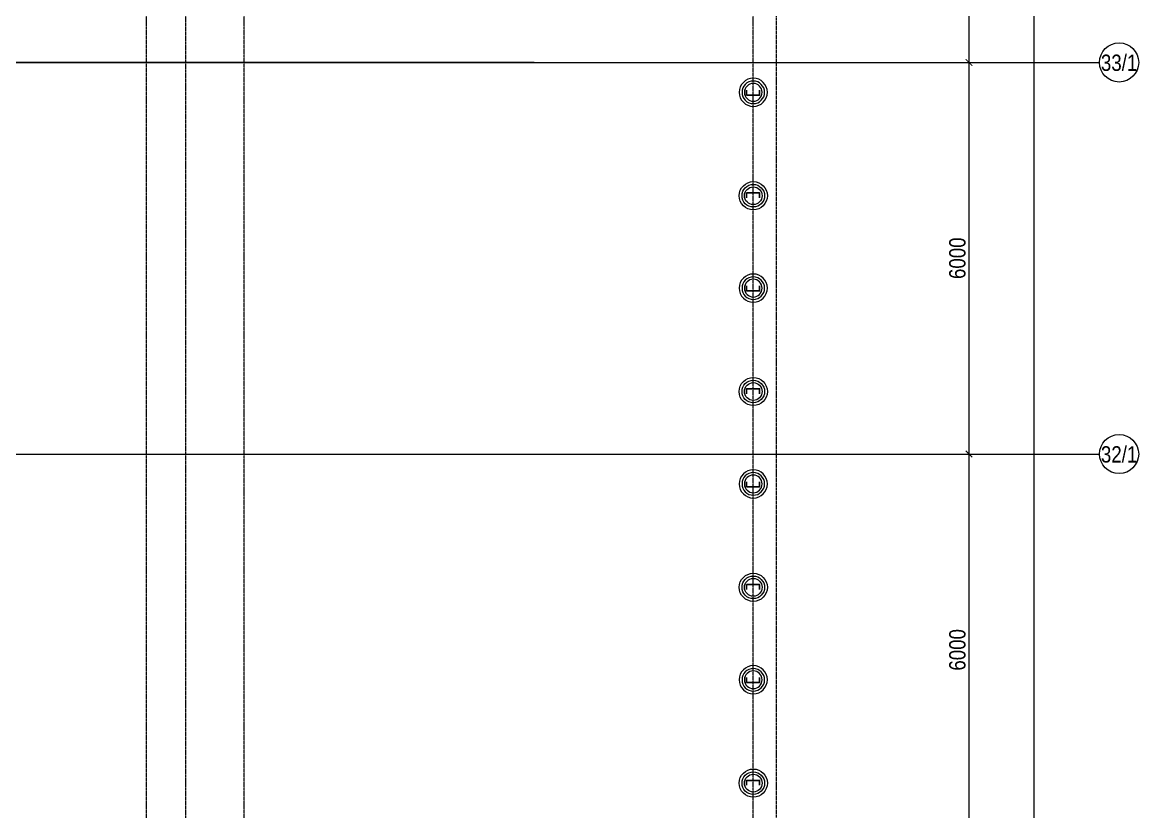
# Model space of a CAD drawing. Header units: millimetres. Extents: x -65509 to 912790, y 446 to 713294.
# Drawn here: x 220796 to 237907, y 399898 to 411991 of the extents above; entities that cross this region are included whole.
import ezdxf
from ezdxf.enums import TextEntityAlignment as Align

# ---------------------------------------------------------------- set-up
doc = ezdxf.new("R2010")
doc.units = ezdxf.units.MM
doc.linetypes.add('CENTER2', pattern=[28.575, 19.05, -3.175, 3.175, -3.175])
doc.linetypes.add('DASHED', pattern=[19.05, 12.7, -6.35])
doc.layers.get('Defpoints').update_dxf_attribs({"color": 250})
for name, color, linetype, lineweight in [('1-основные', 7, 'Continuous', 0), ('КМ_Фахверки', 250, 'Continuous', 25), ('РД_Оси_100', 250, 'Continuous', 0), ('РД_Оси_размер', 250, 'Continuous', 0)]:
    doc.layers.add(name, color=color, linetype=linetype, lineweight=lineweight)
doc.layers.add('АР_Делит', color=250, linetype='Continuous', lineweight=0, plot=False)
doc.styles.add('style1', font='ARIALN.TTF')
doc.styles.add('ккк', font='isocpeur.ttf', dxfattribs={"width": 0.85, "oblique": 15})
doc.dimstyles.new('Dim100_ареал', dxfattribs={"dimscale": 100, "dimtxt": 2.5, "dimasz": 1, "dimexe": 1, "dimexo": 1, "dimgap": 0.5, "dimtad": 1, "dimzin": 12, "dimdsep": 46, "dimtxsty": 'style1', "dimblk": 'ARCHTICK', "dimcen": 1, "dimdle": 1, "dimclrd": 256, "dimclre": 256, "dimaunit": 1, "dimadec": 0, "dimazin": 3, "dimtfac": 1, "dimtmove": 1, "dimatfit": 3, "dimldrblk": 'OPEN30', "dimfxl": 4, "dimfxlon": 1, "dimtolj": 1, "dimtzin": 0, "dimlwd": 9, "dimlwe": 9, "dimarcsym": 0})

# ---------------------------------------------------------------- blocks, each defined once
blk = doc.blocks.new('A-iden')
at = {"linetype": 'Continuous', "lineweight": 5}
blk.add_circle((0, -4), 3, dxfattribs=at)
at = {"color": 0, "linetype": 'Continuous', "lineweight": 20, "style": 'ккк', "width": 0.85}
blk.add_attdef('ID', text='', height=8, dxfattribs=at).set_placement((0.31, -3.85), align=Align.MIDDLE_CENTER)
blk = doc.blocks.new('_ArchTick')
at = {"color": 0, "linetype": 'ByBlock', "const_width": 0.15}
blk.add_lwpolyline([(-0.5, -0.5), (0.5, 0.5)], dxfattribs=at)
blk = doc.blocks.new('*D376')
at = {"layer": 'Defpoints', "color": 0, "transparency": 16777216}
for p in [(116910, 110100), (117910, 110100), (116910, 104100)]:
    blk.add_point(p, dxfattribs=at)
at = {"layer": 'РД_Оси_размер', "color": 0, "lineweight": 5, "transparency": 16777216}
for p, q in [((117910, 104000), (117910, 110200)), ((117710, 110100), (118010, 110100)), ((117710, 104100), (118010, 104100))]:
    blk.add_line(p, q, dxfattribs=at)
at = {"layer": 'РД_Оси_размер', "color": 0, "lineweight": 5, "transparency": 16777216, "xscale": 100, "yscale": 100, "zscale": 100}
for p, rotation in [((117910, 110100), 90), ((117910, 104100), 270)]:
    blk.add_blockref('_ArchTick', p, dxfattribs=dict(at, rotation=rotation))
at = {"layer": 'РД_Оси_размер', "color": 0, "transparency": 16777216, "insert": (117732, 107100), "char_height": 250, "attachment_point": 5, "rotation": 90, "style": 'style1'}
blk.add_mtext('\\A1;6000', dxfattribs=at)
blk = doc.blocks.new('_Open30')
at = {"color": 0, "linetype": 'ByBlock', "lineweight": -2}
for p, q in [((-1, 0.27), (0, 0)), ((0, 0), (-1, -0.27)), ((0, 0), (-1, 0))]:
    blk.add_line(p, q, dxfattribs=at)
blk = doc.blocks.new('*D377')
at = {"layer": 'Defpoints', "color": 0, "transparency": 16777216}
for p in [(116910, 116100), (117910, 116100), (116910, 110100)]:
    blk.add_point(p, dxfattribs=at)
at = {"layer": 'РД_Оси_размер', "color": 0, "lineweight": 5, "transparency": 16777216}
for p, q in [((117910, 110000), (117910, 116200)), ((117710, 116100), (118010, 116100)), ((117710, 110100), (118010, 110100))]:
    blk.add_line(p, q, dxfattribs=at)
at = {"layer": 'РД_Оси_размер', "color": 0, "lineweight": 5, "transparency": 16777216, "xscale": 100, "yscale": 100, "zscale": 100}
for p, rotation in [((117910, 116100), 90), ((117910, 110100), 270)]:
    blk.add_blockref('_ArchTick', p, dxfattribs=dict(at, rotation=rotation))
at = {"layer": 'РД_Оси_размер', "color": 0, "transparency": 16777216, "insert": (117732, 113100), "char_height": 250, "attachment_point": 5, "rotation": 90, "style": 'style1'}
blk.add_mtext('\\A1;6000', dxfattribs=at)
blk = doc.blocks.new('*D378')
at = {"layer": 'Defpoints', "color": 0, "transparency": 16777216}
for p in [(116910, 119700), (117910, 119700), (116910, 116100)]:
    blk.add_point(p, dxfattribs=at)
at = {"layer": 'РД_Оси_размер', "color": 0, "lineweight": 5, "transparency": 16777216}
for p, q in [((117910, 116000), (117910, 119800)), ((117710, 119700), (118010, 119700)), ((117710, 116100), (118010, 116100))]:
    blk.add_line(p, q, dxfattribs=at)
at = {"layer": 'РД_Оси_размер', "color": 0, "lineweight": 5, "transparency": 16777216, "xscale": 100, "yscale": 100, "zscale": 100}
for p, rotation in [((117910, 119700), 90), ((117910, 116100), 270)]:
    blk.add_blockref('_ArchTick', p, dxfattribs=dict(at, rotation=rotation))
at = {"layer": 'РД_Оси_размер', "color": 0, "transparency": 16777216, "insert": (117732, 117900), "char_height": 250, "attachment_point": 5, "rotation": 90, "style": 'style1'}
blk.add_mtext('\\A1;3600', dxfattribs=at)
blk = doc.blocks.new('*D333')
at = {"layer": 'Defpoints', "color": 0, "transparency": 16777216}
for p in [(116910, 134700), (118910, 134700), (116910, 100800)]:
    blk.add_point(p, dxfattribs=at)
at = {"layer": 'РД_Оси_размер', "color": 0, "lineweight": 5, "transparency": 16777216}
for p, q in [((118710, 134700), (119010, 134700)), ((118910, 100700), (118910, 134800)), ((118710, 100800), (119010, 100800))]:
    blk.add_line(p, q, dxfattribs=at)
at = {"layer": 'РД_Оси_размер', "color": 0, "lineweight": 5, "transparency": 16777216, "xscale": 100, "yscale": 100, "zscale": 100}
for p, rotation in [((118910, 134700), 90), ((118910, 100800), 270)]:
    blk.add_blockref('_ArchTick', p, dxfattribs=dict(at, rotation=rotation))
at = {"layer": 'РД_Оси_размер', "color": 0, "transparency": 16777216, "insert": (118732, 117750), "char_height": 250, "attachment_point": 5, "rotation": 90, "style": 'style1'}
blk.add_mtext('\\A1;33900', dxfattribs=at)
blk = doc.blocks.new('Ф_пеноблок 200')
at = {"layer": 'АР_Делит', "color": 1}
for radius in [216, 173, 136]:
    blk.add_circle((103, -42), radius, dxfattribs=at)
at = {"layer": 'КМ_Фахверки'}
blk.add_lwpolyline([(0, -75), (0, 0), (200, 0), (200, -75)], dxfattribs=at)
blk = doc.blocks.new('СОШ_2200_АР_ОСИ_М100_28.05.24')
at = {"layer": 'АР_Делит', "color": 5, "linetype": 'DASHED'}
blk.add_lwpolyline([(-355, 13145), (-355, 100855), (37145, 100855), (37145, 129155), (72745, 129155), (72745, 135155), (114955, 135155), (114955, -355)], dxfattribs=at)
at = {"layer": 'РД_Оси_100', "linetype": 'CENTER2'}
for p, q in [((114600, -6155), (114600, 139938.679)), ((-5954.958, 116100), (119910, 116100)), ((35037.55, 116100), (119910, 116100)), ((-5954.958, 110100), (119910, 110100)), ((35037.55, 110100), (119910, 110100))]:
    blk.add_line(p, q, dxfattribs=at)
for points in [[(105300, -6155), (105300, 139938.679)], [(105900, 139938.679), (105900, -6155)], [(106800, -6155), (106800, 139938.679)]]:
    blk.add_lwpolyline(points, dxfattribs=at)
at = {"layer": 'РД_Оси_100', "color": 0}
ref = blk.add_blockref('A-iden', (120210, 116500), dxfattribs=dict(at, xscale=100, yscale=100, zscale=100))
ref.add_attrib('ID', '33/1', dxfattribs={"layer": '0', "linetype": 'Continuous', "height": 250, "style": 'style1'}).set_placement((120210, 116100), align=Align.MIDDLE)
ref = blk.add_blockref('A-iden', (120210, 110500), dxfattribs=dict(at, xscale=100, yscale=100, zscale=100))
ref.add_attrib('ID', '32/1', dxfattribs={"layer": '0', "linetype": 'Continuous', "height": 250, "style": 'style1'}).set_placement((120210, 110100), align=Align.MIDDLE)
at = {"layer": 'РД_Оси_размер'}
for base, p1, p2, picture, middle in [((118910, 134700), (116910, 100800), (116910, 134700), '*D333', (118732.357, 117750)), ((117910, 119700), (116910, 116100), (116910, 119700), '*D378', (117732.357, 117900)), ((117910, 116100), (116910, 110100), (116910, 116100), '*D377', (117732.357, 113100)), ((117910, 110100), (116910, 104100), (116910, 110100), '*D376', (117732.357, 107100))]:
    dim = blk.add_linear_dim(base=base, p1=p1, p2=p2, angle=90, dimstyle='Dim100_ареал', dxfattribs=at)
    dim.commit()
    dim.dimension.update_dxf_attribs({"geometry": picture, "text_midpoint": middle})

msp = doc.modelspace()

# ---------------------------------------------------------------- linework, layer by layer
at = {"layer": '1-основные'}
msp.add_lwpolyline([(228639.219, 411376.733), (212357.033, 411376.733)], dxfattribs=at)

# ---------------------------------------------------------------- block references
at = {"layer": 'КМ_Фахверки', "xscale": -1, "rotation": 180}
for p in [(231897.159, 410876.733), (231897.159, 407876.733), (231897.159, 404876.733), (231897.159, 401876.733)]:
    msp.add_blockref('Ф_пеноблок 200', p, dxfattribs=at)
at = {"layer": 'КМ_Фахверки'}
for p in [(231897.159, 409376.733), (231897.159, 406376.733), (231897.159, 403376.733), (231897.159, 400376.733)]:
    msp.add_blockref('Ф_пеноблок 200', p, dxfattribs=at)
at = {"layer": 'РД_Оси_100'}
msp.add_blockref('СОШ_2200_АР_ОСИ_М100_28.05.24', (117397.159, 295276.733), dxfattribs=at)

doc.saveas('drawing.dxf')
